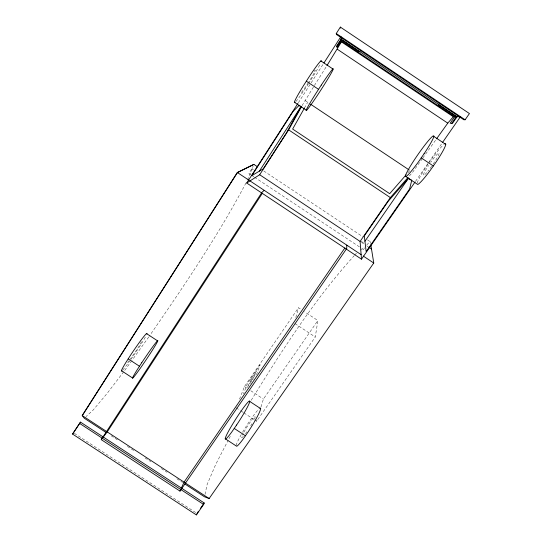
<?xml version="1.0" encoding="UTF-8"?>
<svg xmlns="http://www.w3.org/2000/svg" width="542" height="542" viewBox="0 0 542 542"><rect width="100%" height="100%" fill="white"/><g stroke="black" fill="none" stroke-linecap="round" stroke-linejoin="round"><path stroke-width="0.41" stroke-dasharray="2.71 2.03" d="M254.469 419.833L256.583 421.222L315.268 337.002L317.883 320.546L304.712 311.84M205.005 494.358L207.085 484.616L215.702 464.46L228.189 440.206M295.824 317.463L298.473 307.721L301.244 309.55M256.583 421.222L257.071 419.637M260.973 406.961L263.412 399.041L317.883 320.546M256.502 374.773L260.14 364.78L247.701 382.93L243.493 393.838M239.523 399.142L244.456 386.568L298.473 307.721M247.47 179.978L253.046 166.767M245.987 182.952C217.681 236.407 183.589 286.562 149.246 336.277M302.09 105.602L313.94 86.225M304.428 108.068L307.68 102.275M228.948 438.735L230.607 435.822M251.21 400.281C282.287 349.976 314.333 299.638 354.17 255.729M314.387 85.514L326.521 66.314M298.344 102.75L310.681 83.576M311.135 82.865L323.472 63.685M148.772 336.968L132.133 360.193M415.524 181.36L428.553 162.6M429.034 161.902L442.055 143.142M247.233 387.503L253.439 378.567M431.595 166.279L430.822 167.383A13.618 1.497 -55.1 0 1 427.807 171.299M433.139 164.063L433.912 162.959A13.618 1.497 -55.1 0 0 438.979 152.993A13.618 1.497 -55.1 0 0 430.727 162.356M245.492 433.661L246.793 431.805M422.381 158.63L412.618 172.275L408.722 176.706M422.868 157.946L436.053 139.524M254.984 375.484L247.931 385.545M124.741 370.396L131.638 360.87M255.81 373.228L249.801 382.069M364.407 248.25L363.452 249.537L360.64 247.674M250.079 380.619L257.545 369.63M123.732 371.71L107.153 393.384L93.116 410.077L86.043 416.588M407.719 172.973L409.901 170.459M366.785 245.018L369.305 242.159L370.342 241.752L370.599 243.358M354.732 255.106L356.433 253.229M360.315 250.147L364.197 247.071M74.335 433.315L196.231 512.922M111.144 435.782L117.512 439.941M127.411 446.412L134.477 451.039M145.087 457.97L150.744 461.669M161.353 468.6L167.011 472.299M176.909 478.769L182.566 482.468M244.456 386.568L247.267 388.418M250.777 390.728L263.412 399.041M236.129 407.787L240.363 410.565M241.068 411.026L243.182 412.415M243.886 412.882L253.764 419.366M294.983 323.608L315.268 337.002M263.758 170.96L362.632 236.63M367.537 239.889L370.342 241.752M251.962 168.772L253.371 169.707M361.148 241.271L363.967 243.148M361.439 242.315L364.122 244.096M366.812 245.878L368.154 246.766M250.987 174.876L248.873 173.481A11.863 0.786 -56.8 0 0 253.1 166.428M251.684 175.344L253.798 176.746M254.496 177.214L359.942 247.206M304.95 100.453L309.082 103.21M319.678 64.972A24.898 1.599 -57.3 0 1 308.832 83.163M308.398 83.834A24.898 1.599 -57.3 0 1 295.939 101.422M314.143 71.259A13.672 0.881 -57.3 0 1 308.832 81.883M308.418 82.526A13.672 0.881 -57.3 0 1 300.803 93.129M145.324 337.144A22.723 1.362 -55.9 0 1 130.622 359.752M130.148 360.416A22.723 1.362 -55.9 0 1 122.39 370.389M140.988 341.961A12.473 0.752 -55.9 0 1 138.237 347.442A12.473 0.752 -55.9 0 1 130.066 359.36M128.867 360.891A12.473 0.752 -55.9 0 1 127.546 362.361M417.177 183.054A24.81 2.724 -55.1 0 1 428.255 163.847M428.708 163.189A24.81 2.724 -55.1 0 1 443.756 144.619M426.73 172.573A13.618 1.497 -55.1 0 1 423.444 174.66A13.618 1.497 -55.1 0 1 428.6 165.445M236.122 445.531A22.649 2.331 -57.6 0 1 242.179 432.956M242.592 432.238A22.649 2.331 -57.6 0 1 259.022 408.939M243.893 432.218A12.432 1.28 -57.6 0 1 253.006 418.417A12.432 1.28 -57.6 0 1 253.724 420.497M251.942 423.763A12.432 1.28 -57.6 0 1 250.729 425.795M243.358 436.344A12.432 1.28 -57.6 0 1 243.168 433.58"/><path stroke-width="0.81" d="M346.805 245.14L346.711 248.541L179.985 491.093L101.259 439.657L261.508 193.02M203.65 504.46L204.205 502.976L80.48 422.123L72.56 434.067L196.353 514.9L203.65 504.46L79.444 423.302M196.353 514.9L198.392 511.302M179.985 491.093L184.056 482.143L344.895 247.931M300.878 106.767L286.217 133.257L263.27 168.813L251.779 175.676L293.141 111.381L299.245 105.25L300.878 106.767L259.374 171.136M415.043 182.051L361.494 259.178L246.712 183.02L259.672 174.741L288.642 129.863L301.684 106.334M326.975 65.602L341.446 41.856L340.816 36.558M304.428 108.068L292.646 129.043L389.698 193.67L406.08 174.856M257.443 166.767L253.805 164.348L237.308 172.478L82.16 415.531L209.144 498.538L373.756 263.026L370.857 244.97M80.48 422.123L72.56 434.067M459.325 116.74L336.413 34.451L336.257 33.502L340.362 27.1L469.44 113.556L465.111 119.775L463.803 119.741L459.962 117.174M246.712 183.02L297.89 103.461M323.933 62.974L340.837 36.693M336.826 46.497L341.189 39.715L358.54 51.327M262.409 193.189L107.235 431.92L101.259 439.657M361.494 259.178L360.098 241.42L390.348 197.586L408.167 177.336M364.929 241.237L408.356 178.433L411.771 180.276L409.596 188.995L366.148 251.596L364.305 235.926L388.268 201.197L408.356 178.433M451.676 123.352L456.256 116.747L439.006 105.195M442.536 142.451L460.388 116.74M200.33 508.531L204.205 502.976M436.54 138.84L447.767 123.149L453.315 116.747L460.578 116.74M261.969 192.308L264.252 190.357M253.941 164.436L237.464 172.58L82.309 415.626L84.274 418.221L106.198 432.55M355.538 50.392L360.071 51.802M209.144 498.538L204.483 496.797L184.687 483.857M121.422 370.681L132.499 377.95M225.709 439.067L236.718 446.29A22.649 2.331 -57.6 0 0 243.046 439.189L247.829 432.36A22.649 2.331 -57.6 0 0 259.848 408.275M146.509 333.581L157.478 340.789M249.787 401.466L260.695 408.634M128.21 358.858L139.477 366.25M234.239 428.431L245.438 435.775M259.672 174.741L360.098 241.42M368.824 247.213L371.507 248.995M237.308 172.478L249.32 180.445M250.018 180.906L361.141 254.652M363.242 256.048L373.756 263.026M306.338 81.185L318.54 89.335M421.215 157.878L433.343 165.974M310.478 104.145L409.203 169.992M294.387 102.255L306.237 110.155M405.938 176.631L417.713 184.483A24.81 2.724 -55.1 0 0 430.49 170.053L436.202 161.889A24.81 2.724 -55.1 0 0 444.738 143.928M288.642 129.863L390.348 197.586M336.257 33.502L465.111 119.775M341.446 41.856L453.315 116.747M337.314 49.241L447.767 123.149M320.864 60.914L332.863 68.936M433.803 136.415L445.727 144.382M438.234 104.125L440.524 107.289M340.362 27.1L340.471 28.123M295.112 102.275A24.898 1.599 -57.3 0 1 303.649 85.392L309.035 76.971A24.898 1.599 -57.3 0 1 321.291 61.409M122.038 370.721A22.723 1.362 -55.9 0 1 125.961 362.374L130.466 355.328A22.723 1.362 -55.9 0 1 146.862 334.007M341.121 39.112L336.717 45.948L337.029 47.561L341.331 40.887L454.65 116.747L450.145 123.258L452.462 123.407L457.075 116.747L341.121 39.112M141.747 362.733L137.214 369.752A22.71 1.009 -56.1 0 0 138.976 370.132A22.71 1.009 -56.1 0 0 157.763 341.02A22.71 1.009 -56.1 0 0 141.747 362.733M321.257 85.135L315.837 93.529A24.885 1.179 -57.1 0 0 309.218 107.133A24.885 1.179 -57.1 0 0 331.629 72.411A24.885 1.179 -57.1 0 0 321.257 85.135M424.061 153.786L418.383 161.97A24.817 2.317 -55.3 0 1 406.9 172.281A24.817 2.317 -55.3 0 1 430.389 138.42A24.817 2.317 -55.3 0 1 424.061 153.786M236.617 425.003L231.868 431.852A22.656 1.978 -57.4 0 1 229.476 429.508A22.656 1.978 -57.4 0 1 249.178 401.1A22.656 1.978 -57.4 0 1 236.617 425.003"/></g></svg>
